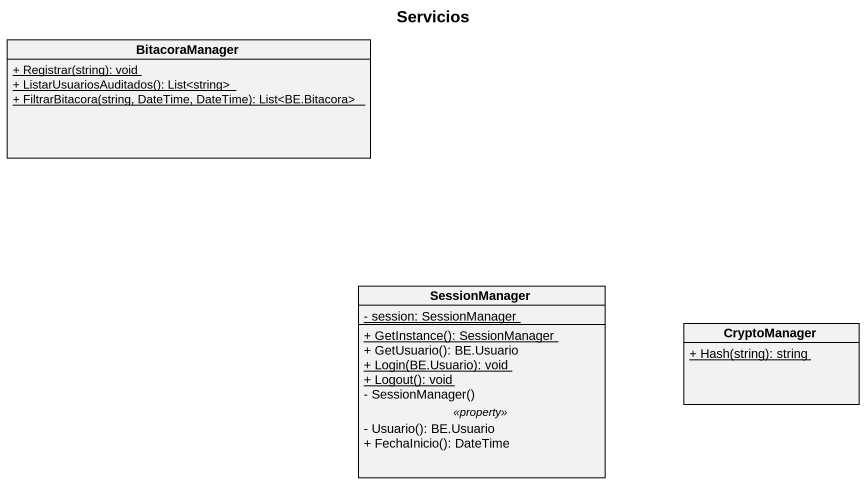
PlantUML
@startuml
title Servicios
hide circle
hide empty members
skinparam classAttributeIconSize 0
class BitacoraManager {
  {static} + Registrar(string): void
  {static} + ListarUsuariosAuditados(): List<string>
  {static} + FiltrarBitacora(string, DateTime, DateTime): List<BE.Bitacora>
}
class SessionManager {
  {static} - session: SessionManager
  --
  {static} + GetInstance(): SessionManager
  + GetUsuario(): BE.Usuario
  {static} + Login(BE.Usuario): void
  {static} + Logout(): void
  - SessionManager()
  .. <<property>> ..
  - Usuario(): BE.Usuario
  + FechaInicio(): DateTime
}
class CryptoManager {
  {static} + Hash(string): string
}
@enduml
